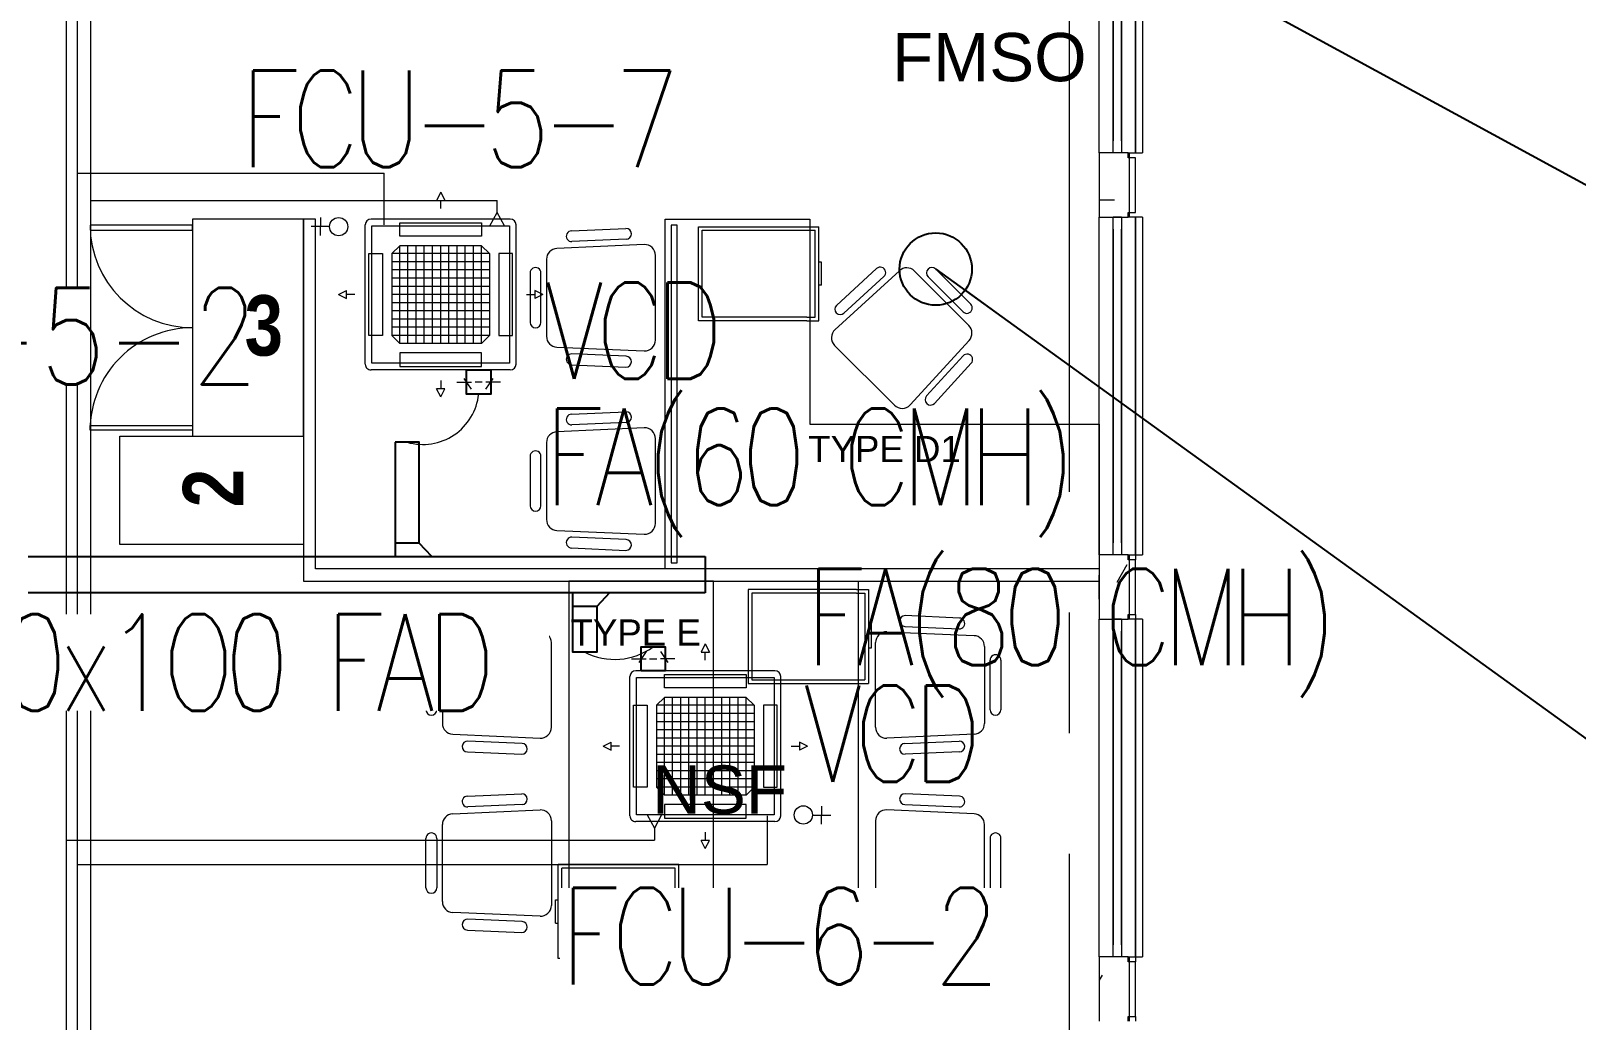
# Model space of a CAD drawing. Header units: millimetres. Extents: x 50620 to 404449, y -131543 to 97.
# Drawn here: x 359082 to 365490, y -40593 to -36493 of the extents above; entities that cross this region are included whole.
import ezdxf

# ---------------------------------------------------------------- set-up
doc = ezdxf.new("R2010")
doc.units = ezdxf.units.MM
doc.linetypes.add('CONTINOUS', pattern=[0])
doc.linetypes.add('IDA - Grid Line', pattern=[3500, 2000, -500, 500, -500])
for name, color, linetype, lineweight in [('1599_DB_A_BLK2_HQ_R21-2ND STOREY 20230517--$0$A-_GENM----_M', 8, 'Continuous', 9), ('1599_DB_A_BLK2_HQ_R21-2ND STOREY 20230517--$0$A-_WIND----_E', 8, 'Continuous', 9), ('1599_DB_A_BLK2_HQ_R21-2ND STOREY 20230517--$0$S-_COLN----_E', 8, 'Continuous', 9), ('A-_FLOR----_E', 8, 'Continuous', 9), ('A-_GENM----_M', 8, 'Continuous', 9), ('A-_WALL----_E', 8, 'Continuous', 9), ('A-_WALL----_E-1', 8, 'Continuous', 18), ('A-_WALL----_H-2', 8, 'Continuous', 9), ('A-_WALLPRTN_E', 8, 'Continuous', 9), ('A-_WIND----_E', 8, 'Continuous', 9), ('FURNITURE', 8, 'Continuous', 9), ('M-_ACMV TX', 6, 'Continuous', 25), ('M-_ACON----_E-N', 7, 'Continuous', 9), ('M-_ARCHI', 8, 'Continuous', 5), ('M-AC-TEXT', 5, 'CONTINOUS', 25), ('M-ACMV_CDP', 190, 'DRAIN_PIPE', 13), ('M-ACMV_FAD', 3, 'Continuous', 25), ('M-ACMV_FAF', 3, 'Continuous', 25), ('M-ACMV_FCU', 5, 'Continuous', 25), ('M-ACMV_FLEXD', 222, 'Continuous', 25), ('M-ACMV_PW', 8, 'REFRIGERANT', 25), ('M-ACMV_REF-P', 134, '500-1-RP', 9), ('M-FA TEXT', 3, 'Continuous', 25), ('M_ACMV_ANNOTATION', 7, 'Continuous', 20)]:
    doc.layers.add(name, color=color, linetype=linetype, lineweight=lineweight)
doc.layers.add('S-_ANOTGRID_E-1', color=9, linetype='IDA - Grid Line', lineweight=5, true_color=0x808080)
doc.styles.add('1599_DB_A_BLK2_HQ_R21-2ND STOREY 20230517--$0$Arial', font='arial.ttf')
doc.styles.add('Arial', font='arial.ttf', dxfattribs={"width": 0.8, "height": 300})
doc.styles.add('Arial Narrow_B_4', font='ARIALNB.TTF', dxfattribs={"height": 500})
doc.styles.add('Arial_3', font='arial.ttf', dxfattribs={"height": 500})
doc.styles.add('ROMANS', font='romans.shx', dxfattribs={"width": 0.8})
doc.styles.get("Standard").update_dxf_attribs({"font": 'arial.ttf'})
doc.linetypes.add('500-1-RP', pattern='A,0.75,-0.5,0.75,-0.5,0.75,-0.5,0.75,-1.7,["RP",Standard,S=1,R=0,X=-1,Y=-0.5],-1.7', length=7.9)
doc.linetypes.add('BATTING', pattern='A,0.0001,-0.1,[134,ltypeshp.shx,S=0.1,R=0,X=-0.1,Y=0],-0.2,[134,ltypeshp.shx,S=0.1,R=180,X=0.1,Y=0],-0.1', length=0.4001)
doc.linetypes.add('DRAIN_PIPE', pattern='A,0.5,-0.2,["D",Standard,S=0.1,R=0,X=-0.1,Y=-0.05],-0.25', length=0.95)
doc.linetypes.add('REFRIGERANT', pattern='A,15,-5.08,["R",Standard,S=2.54,R=0,X=-2.54,Y=-1.27],-5.08', length=25.16)
doc.dimstyles.get("Standard").update_dxf_attribs({"dimtxt": 200, "dimasz": 150, "dimexe": 0.18, "dimexo": 0.0625, "dimgap": 10, "dimtad": 1, "dimtih": 1, "dimtoh": 1, "dimdec": 0, "dimzin": 0, "dimdsep": 46, "dimtxsty": 'Standard', "dimcen": 0.09, "dimclrd": 256, "dimclre": 256, "dimclrt": 256, "dimadec": 0, "dimazin": 0, "dimtfac": 1, "dimtdec": 0, "dimtofl": 0, "dimtmove": 0, "dimatfit": 3, "dimfxl": 1, "dimtolj": 1, "dimtzin": 0, "dimarcsym": 1})
pattern_1 = [(6e-11, (-28420.7, -3975.34), (1016, 254), [83.82, -678.18, 83.82, -678.18, -4064]), (6e-11, (-28420.7, -3975.34), (1016, 254), [-1524, 83.82, -1440.18, 83.82, -678.18, -1778]), (6e-11, (-28420.7, -3975.34), (1016, 254), [-3810, 83.82, -424.18, 83.82, -1186.18]), (120, (-28039.7, -3848.34), (-727.9705, 752.882), [83.82, -678.18, 83.82, -678.18, -4064]), (120, (-28039.7, -3848.34), (-727.9705, 752.882), [-1524, 83.82, -1440.18, 83.82, -678.18, -1778]), (120, (-28039.7, -3848.34), (-727.9705, 752.882), [-3810, 83.82, -424.18, 83.82, -1186.18]), (240, (-27912.7, -3340.34), (-288.0295, -1006.882), [83.82, -678.18, 83.82, -678.18, -4064]), (240, (-27912.7, -3340.34), (-288.0295, -1006.882), [-1524, 83.82, -1440.18, 83.82, -678.18, -1778]), (240, (-27912.7, -3340.34), (-288.0295, -1006.882), [-3810, 83.82, -424.18, 83.82, -1186.18])]

# ---------------------------------------------------------------- blocks, each defined once
blk = doc.blocks.new('A$C7208cd76')
at = {"layer": 'M-ACMV_FCU', "lineweight": 15}
for p, q in [((0, 424.1), (-17, 390.2)), ((-17, 390.2), (17, 390.2)), ((0, 424.1), (17, 390.2)), ((0, 356.2), (0, 390.2)), ((-312.5, 288.8), (-312.5, -288.8)), ((288.8, 312.5), (-288.8, 312.5)), ((288.9, 312.6), (288.9, 312.6)), ((312.5, 288.8), (312.5, -288.8)), ((312.6, 288.9), (312.6, 288.9)), ((-202.6, 169.6), (-169.6, 202.6)), ((-169.6, 202.6), (169.6, 202.6)), ((-169.6, 202.6), (-169.6, -202.6)), ((-135.7, 202.6), (-135.7, -202.6)), ((-101.8, 202.6), (-101.8, -202.6)), ((-67.9, 202.6), (-67.9, -202.6)), ((-33.9, 202.6), (-33.9, -202.6)), ((0, 202.6), (0, -202.6)), ((33.9, 202.6), (33.9, -202.6)), ((67.9, 202.6), (67.9, -202.6)), ((101.8, 202.6), (101.8, -202.6)), ((135.7, 202.6), (135.7, -202.6)), ((169.6, 202.6), (202.6, 169.6)), ((169.6, 202.6), (169.6, -202.6)), ((-202.6, 169.6), (-202.6, -169.6)), ((202.6, 169.6), (-202.6, 169.6)), ((202.6, 135.7), (-202.6, 135.7)), ((202.6, 169.6), (202.6, -169.6)), ((202.6, 101.8), (-202.6, 101.8)), ((202.6, 67.9), (-202.6, 67.9)), ((-424.1, 0), (-390.2, 17)), ((-424.1, 0), (-390.2, -17)), ((-390.2, -17), (-390.2, 17)), ((-356.2, 0), (-390.2, 0)), ((202.6, 33.9), (-202.6, 33.9)), ((202.6, 0), (-202.6, 0)), ((356.2, 0), (390.2, 0)), ((390.2, 17), (390.2, -17)), ((424.1, 0), (390.2, 17)), ((424.1, 0), (390.2, -17)), ((202.6, -33.9), (-202.6, -33.9)), ((202.6, -67.9), (-202.6, -67.9)), ((202.6, -101.8), (-202.6, -101.8)), ((202.6, -135.7), (-202.6, -135.7)), ((-169.6, -202.6), (-202.6, -169.6)), ((202.6, -169.6), (-202.6, -169.6)), ((169.6, -202.6), (202.6, -169.6)), ((-169.6, -202.6), (169.6, -202.6)), ((288.8, -312.5), (-288.8, -312.5)), ((0, -356.2), (0, -390.2)), ((17, -390.2), (-17, -390.2)), ((0, -424.1), (-17, -390.2)), ((0, -424.1), (17, -390.2))]:
    blk.add_line(p, q, dxfattribs=at)
for points in [[(285, 285), (285, -285), (-285, -285), (-285, 285)], [(-169.6, 241.6), (169.6, 241.6), (169.6, 297.9), (-169.6, 297.9)], [(-241.6, 169.6), (-241.6, -169.6), (-297.9, -169.6), (-297.9, 169.6)], [(241.6, 169.6), (241.6, -169.6), (297.9, -169.6), (297.9, 169.6)], [(-169.6, -241.6), (169.6, -241.6), (169.6, -297.9), (-169.6, -297.9)]]:
    blk.add_lwpolyline(points, close=True, dxfattribs=at)
for centre, start, end in [((-288.8, 288.8), 90, 180), ((288.8, 288.8), 0, 90), ((-288.8, -288.8), 180, 270), ((288.8, -288.8), 270, 0)]:
    blk.add_arc(centre, 23.7, start, end, dxfattribs=at)
blk = doc.blocks.new('A$C49267d6b')
at = {"layer": 'M-_ACON----_E-N', "lineweight": 0}
for p, q in [((0, 127), (0, 76.2)), ((-25.4, 76.2), (12.7, 101.6)), ((0, 63.5), (0, 38.1)), ((-25.4, 25.4), (12.7, 0)), ((0, -25.4), (0, 25.4))]:
    blk.add_line(p, q, dxfattribs=at)
blk = doc.blocks.new('SSO')
at = {"layer": 'M-ACMV_PW', "color": 1, "linetype": 'ByBlock', "lineweight": 5}
for points in [[(1064815.9, 20822.4), (1064726.7, 20823.4)], [(1064815.9, 20822.4), (1064726.7, 20823.4)], [(1064770.8, 20778.3), (1064771.8, 20867.5)], [(1064770.8, 20778.3), (1064771.8, 20867.5)], [(1064770.8, 20778.3), (1064771.8, 20867.5)], [(1064770.8, 20778.3), (1064771.8, 20867.5)], [(1064770.8, 20778.3), (1064771.8, 20867.5)], [(1064770.8, 20778.3), (1064771.8, 20867.5)]]:
    blk.add_lwpolyline(points, dxfattribs=at)
blk.add_circle((1064770.3, 20733.6), 44.6, dxfattribs=at)
blk.add_circle((1064770.3, 20733.6), 44.6, dxfattribs=at)
blk = doc.blocks.new('A$C81577ca4')
at = {"layer": 'M-ACMV_REF-P', "lineweight": 0, "ltscale": 0.75}
for p, q in [((-36, -125), (-86, -125)), ((19, -95), (-36, -125)), ((19, -155), (-36, -125))]:
    blk.add_line(p, q, dxfattribs=at)
blk = doc.blocks.new('IDA - Casement w Top Hung - 2 Panels - 1400L X 1800H - B2-AW01-3560472-BLK 2 2ND STOREY PLAN')
at = {"layer": 'A-_WIND----_E'}
for p, q in [((-700, 17.5), (700, 17.5)), ((-700, 17.5), (-700, -17.5)), ((-615, 17.5), (-650, 17.5)), ((-650, 17.5), (-25, 17.5)), ((-650, 17.5), (650, 17.5)), ((650, 17.5), (-650, 17.5)), ((-35, 17.5), (-615, 17.5)), ((-615, 17.5), (-60, 17.5)), ((0, 17.5), (-35, 17.5)), ((-24.9, 17.5), (25, 17.5)), ((35, 17.5), (0, 17.5)), ((25, 17.5), (650, 17.5)), ((615, 17.5), (35, 17.5)), ((60, 17.5), (615, 17.5)), ((650, 17.5), (615, 17.5)), ((700, 17.5), (700, -17.5)), ((700, -17.5), (-700, -17.5)), ((-650, -17.5), (-615, -17.5)), ((-25, -17.5), (-650, -17.5)), ((650, -17.5), (-650, -17.5)), ((650, -17.5), (-650, -17.5)), ((-615, -17.5), (-35, -17.5)), ((-60, -17.5), (-615, -17.5)), ((-35, -17.5), (0, -17.5)), ((-24.9, -17.5), (25, -17.5)), ((0, -17.5), (35, -17.5)), ((650, -17.5), (25, -17.5)), ((35, -17.5), (615, -17.5)), ((615, -17.5), (60, -17.5)), ((615, -17.5), (650, -17.5))]:
    blk.add_line(p, q, dxfattribs=at)
blk = doc.blocks.new('Wall Motif - Type 1-2673956-BLK 2 2ND STOREY PLAN')
at = {"layer": 'A-_GENM----_M'}
for p, q in [((-575, -75), (825, -75)), ((-575, -75), (-575, -105)), ((825, -105), (-575, -105)), ((-525, -75), (81.1, -75)), ((81.1, -105), (-525, -105)), ((-481.1, -75), (125, -75)), ((-481.1, -75), (731.1, -75)), ((125, -105), (-481.1, -105)), ((731.1, -105), (-481.1, -105)), ((125, -75), (731.1, -75)), ((731.1, -105), (125, -105)), ((168.9, -75), (775, -75)), ((775, -105), (168.9, -105)), ((825, -105), (825, -75))]:
    blk.add_line(p, q, dxfattribs=at)
blk = doc.blocks.new('1599_DB_A_BLK2_HQ_R21-2ND STOREY 20230517--$0$Wall Motif - Type 1-2673956-LINKVIEW_BLK2_2ND STOREY')
at = {"layer": '1599_DB_A_BLK2_HQ_R21-2ND STOREY 20230517--$0$A-_GENM----_M'}
for p, q in [((-575, -75), (825, -75)), ((-575, -75), (-575, -105)), ((825, -105), (-575, -105)), ((825, -105), (825, -75))]:
    blk.add_line(p, q, dxfattribs=at)
blk = doc.blocks.new('1599_DB_A_BLK2_HQ_R21-2ND STOREY 20230517--$0$IDA - Casement w Top Hung - 2 Panels - 1400L X 1800H - B2-AW01-3560472-LINKVIEW_BLK2_2ND STOREY')
at = {"layer": '1599_DB_A_BLK2_HQ_R21-2ND STOREY 20230517--$0$A-_WIND----_E'}
for p, q in [((-700, 17.5), (700, 17.5)), ((-700, 17.5), (-700, -17.5)), ((700, 17.5), (700, -17.5)), ((700, -17.5), (-700, -17.5))]:
    blk.add_line(p, q, dxfattribs=at)
blk = doc.blocks.new('ARCHI 2ND_2024 09 11')
at = {"layer": '1599_DB_A_BLK2_HQ_R21-2ND STOREY 20230517--$0$S-_COLN----_E', "lineweight": 5}
h = blk.add_hatch(dxfattribs=at)
h.set_pattern_fill('FP_3', color=8, style=0, pattern_type=2)
h.set_pattern_definition(pattern_1)
h.paths.add_polyline_path([(-21355, -9267), (-21355, -9247), (-21350, -9247), (-21351.6, -9020), (-21355, -9020), (-21355, -9000), (-21475, -9000), (-21475, -9267), (-21382.7, -9267)], flags=0)
h = blk.add_hatch(dxfattribs=at)
h.set_pattern_fill('FP_3', color=8, style=0, pattern_type=2)
h.set_pattern_definition(pattern_1)
h.paths.add_polyline_path([(-21382.7, -12600), (-21355, -12600), (-21355, -12580), (-21350, -12580), (-21351.6, -12353), (-21355, -12353), (-21355, -12333), (-21475, -12333), (-21475, -12600), (-21417.7, -12600)], flags=0)
at = {"layer": 'A-_WALL----_H-2', "lineweight": 5}
h = blk.add_hatch(dxfattribs=at)
h.set_pattern_fill('FP_3', color=256, style=0, pattern_type=2)
h.set_pattern_definition([(360, (102886.37, 38752.37), (1016, 254), [83.82, -678.18, 83.82, -678.18, -4064]), (360, (102886.37, 38752.37), (1016, 254), [-1524, 83.82, -1440.18, 83.82, -678.18, -1778]), (360, (102886.37, 38752.37), (1016, 254), [-3810, 83.82, -424.18, 83.82, -1186.18]), (120, (103267.37, 38879.37), (-727.97045, 752.8818), [83.82, -678.18, 83.82, -678.18, -4064]), (120, (103267.37, 38879.37), (-727.97045, 752.8818), [-1524, 83.82, -1440.18, 83.82, -678.18, -1778]), (120, (103267.37, 38879.37), (-727.97045, 752.8818), [-3810, 83.82, -424.18, 83.82, -1186.18]), (240, (103394.37, 39387.37), (-288.02955, -1006.8818), [83.82, -678.18, 83.82, -678.18, -4064]), (240, (103394.37, 39387.37), (-288.02955, -1006.8818), [-1524, 83.82, -1440.18, 83.82, -678.18, -1778]), (240, (103394.37, 39387.37), (-288.02955, -1006.8818), [-3810, 83.82, -424.18, 83.82, -1186.18])])
h.paths.add_polyline_path([(-21355, -18425), (-21350, -18425), (-21350, -18183.3), (-21355, -18183.3), (-21355, -18163.3), (-21350, -18163.3), (-21350, -17970), (-21355, -17970), (-21355, -17950), (-21475, -17950), (-21475, -18425)])
h.paths.add_polyline_path([(-21382.7, -16550), (-21355, -16550), (-21355, -16530), (-21350, -16529.2), (-21350, -16220), (-21355, -16220), (-21355, -16200), (-21475, -16200), (-21475, -16550), (-21417.7, -16550)])
h.paths.add_polyline_path([(-21382.7, -12600), (-21355, -12600), (-21353.3, -12580), (-21350, -12580), (-21350, -12353), (-21355, -12353), (-21355, -12333), (-21475, -12333), (-21475, -12600), (-21417.7, -12600)])
h.paths.add_polyline_path([(-21355, -10933), (-21355, -10913), (-21350, -10912.2), (-21350, -10687), (-21355, -10687), (-21355, -10667), (-21475, -10667), (-21475, -10933), (-21360.7, -10933)])
h.paths.add_polyline_path([(-21417.7, -9267), (-21355, -9267), (-21355, -9247), (-21350, -9247), (-21350, -9020), (-21355, -9020), (-21355, -9000), (-21475, -9000), (-21475, -9267)])
h.paths.add_polyline_path([(-21382.7, -5400), (-21355, -5400), (-21355, -5380), (-21350, -5380), (-21350, -5203.3), (-21355, -5203.3), (-21355, -5183.3), (-21475, -5183.3), (-21475, -5400), (-21417.7, -5400)])
h.paths.add_polyline_path([(-21382.7, -3783.3), (-21355, -3783.3), (-21355, -3763.3), (-21350, -3762.5), (-21350, -3582.5), (-21355, -3582.5), (-21355, -3566.7), (-21475, -3566.7), (-21475, -3783.3), (-21417.7, -3783.3)])
h.paths.add_polyline_path([(-21417.7, -2166.7), (-21355, -2166.7), (-21355, -2146.7), (-21350, -2146.7), (-21350, -1970), (-21355, -1970), (-21355, -1950), (-21475, -1950), (-21475, -2166.7)])
at = {"color": 8, "lineweight": 5}
for p, q in [((-23663.6, -9323.2), (-23437.8, -9313.2)), ((-23137.2, -9306.1), (-22637.7, -9306.1)), ((-23137.2, -9696.1), (-23137.2, -9306.1)), ((-23122.2, -9321.1), (-22652.7, -9321.1)), ((-23122.2, -9681.1), (-23122.2, -9321.1)), ((-22652.7, -9681.1), (-22652.7, -9321.1)), ((-22637.7, -9696.1), (-22637.7, -9306.1)), ((-22637.7, -9696.1), (-22637.7, -9306.1)), ((-23362.3, -9380.3), (-23724.3, -9396.3)), ((-23436.8, -9358.2), (-23661.6, -9368.1)), ((-23767.3, -9441.3), (-23767.3, -9760.2)), ((-23315.3, -9776.2), (-23315.3, -9425.3)), ((-22626.7, -9453.2), (-22637.7, -9453.2)), ((-22626.7, -9549.1), (-22626.7, -9453.2)), ((-22398.4, -9479.6), (-22565.1, -9632.2)), ((-22153.2, -9482), (-22008.2, -9626.9)), ((-23835.3, -9498.2), (-23835.3, -9703.2)), ((-23790.3, -9703.2), (-23790.3, -9498.2)), ((-22571, -9733.1), (-22303.7, -9488.4)), ((-22534, -9664.7), (-22368, -9512.8)), ((-22241.5, -9489.8), (-22016, -9715.3)), ((-22040, -9658.7), (-22185, -9513.8)), ((-22626.7, -9549.1), (-22637.7, -9549.1)), ((-22687.7, -9696.1), (-23137.2, -9696.1)), ((-22687.7, -9681.1), (-23122.2, -9681.1)), ((-22687.7, -9681.1), (-22652.7, -9681.1)), ((-22687.7, -9696.1), (-22637.7, -9696.1)), ((-22324.3, -10046.2), (-22572.5, -9798.1)), ((-22014.7, -9777.5), (-22259.3, -10044.8)), ((-23724.3, -9805.1), (-23362.3, -9821.1)), ((-23436.8, -9843.2), (-23661.6, -9833.3)), ((-22191, -10007.7), (-22039.1, -9841.7)), ((-23663.6, -9878.3), (-23437.8, -9888.2)), ((-22005.9, -9872.1), (-22158.5, -10038.8)), ((-23663.6, -10083), (-23437.8, -10073)), ((-23436.8, -10118), (-23661.6, -10127.9)), ((-23362.3, -10140.1), (-23724.3, -10156.1)), ((-23315.3, -10536), (-23315.3, -10185)), ((-23767.3, -10201), (-23767.3, -10520)), ((-23835.3, -10258), (-23835.3, -10463)), ((-23790.3, -10463), (-23790.3, -10258)), ((-23724.3, -10564.9), (-23362.3, -10580.9)), ((-23436.8, -10603), (-23661.6, -10593.1)), ((-23663.6, -10638), (-23437.8, -10648)), ((-22931, -10810.1), (-22931, -11200.1)), ((-22481.5, -10810.1), (-22931, -10810.1)), ((-22916, -10825.1), (-22916, -11185.1)), ((-22481.5, -10825.1), (-22916, -10825.1)), ((-22481.5, -10810.1), (-22431.6, -10810.1)), ((-22481.5, -10825.1), (-22446.6, -10825.1)), ((-22446.6, -10825.1), (-22446.6, -11185.1)), ((-22431.6, -10810.1), (-22431.6, -11200.1)), ((-22431.6, -10810.1), (-22431.6, -11200.1)), ((-22420.6, -10957.1), (-22431.6, -10957.1)), ((-22420.6, -10957.1), (-22420.6, -11053.1)), ((-22420.6, -11053.1), (-22431.6, -11053.1)), ((-22931, -11200.1), (-22431.6, -11200.1)), ((-22916, -11185.1), (-22446.6, -11185.1)), ((-23718.4, -12339.9), (-23718.4, -11949.9)), ((-23718.4, -12339.9), (-23718.4, -11949.9)), ((-23219, -11949.9), (-23718.4, -11949.9)), ((-23703.4, -12324.9), (-23703.4, -11964.9)), ((-23234, -11964.9), (-23703.4, -11964.9)), ((-23234, -12324.9), (-23234, -11964.9)), ((-23219, -12339.9), (-23219, -11949.9)), ((-23729.4, -12096.9), (-23718.4, -12096.9)), ((-23729.4, -12192.9), (-23729.4, -12096.9)), ((-23729.4, -12192.9), (-23718.4, -12192.9)), ((-23668.5, -12339.9), (-23718.4, -12339.9)), ((-23668.5, -12324.9), (-23703.4, -12324.9)), ((-23668.5, -12324.9), (-23234, -12324.9)), ((-23668.5, -12339.9), (-23219, -12339.9))]:
    blk.add_line(p, q, dxfattribs=at)
at = {"color": 8, "linetype": 'ByBlock', "lineweight": 5}
for p, q in [((-24095.5, -10928.3), (-23869.7, -10918.3)), ((-22054.5, -10928.3), (-22280.3, -10918.3)), ((-23794.2, -10985.4), (-24156.2, -11001.4)), ((-23868.7, -10963.3), (-24093.5, -10973.2)), ((-22355.8, -10985.4), (-21993.8, -11001.4)), ((-22281.3, -10963.3), (-22056.5, -10973.2)), ((-24199.2, -11046.4), (-24199.2, -11365.3)), ((-23747.2, -11381.3), (-23747.2, -11030.4)), ((-22402.8, -11381.3), (-22402.8, -11030.4)), ((-21950.8, -11046.4), (-21950.8, -11365.3)), ((-24267.2, -11103.3), (-24267.2, -11308.3)), ((-24222.2, -11308.3), (-24222.2, -11103.3)), ((-21927.8, -11308.3), (-21927.8, -11103.3)), ((-21882.8, -11103.3), (-21882.8, -11308.3)), ((-24156.2, -11410.2), (-23794.2, -11426.2)), ((-23868.7, -11448.3), (-24093.5, -11438.4)), ((-21993.8, -11410.2), (-22355.8, -11426.2)), ((-22281.3, -11448.3), (-22056.5, -11438.4)), ((-24095.5, -11483.4), (-23869.7, -11493.3)), ((-22054.5, -11483.4), (-22280.3, -11493.3)), ((-24095.5, -11666.6), (-23869.7, -11656.7)), ((-22054.5, -11666.6), (-22280.3, -11656.7)), ((-24156.2, -11739.8), (-23794.2, -11723.8)), ((-23868.7, -11701.7), (-24093.5, -11711.6)), ((-21993.8, -11739.8), (-22355.8, -11723.8)), ((-22281.3, -11701.7), (-22056.5, -11711.6)), ((-24199.2, -12103.6), (-24199.2, -11784.7)), ((-23747.2, -11768.7), (-23747.2, -12119.6)), ((-22402.8, -11768.7), (-22402.8, -12119.6)), ((-21950.8, -12103.6), (-21950.8, -11784.7)), ((-24267.2, -12046.7), (-24267.2, -11841.7)), ((-24222.2, -11841.7), (-24222.2, -12046.7)), ((-21927.8, -11841.7), (-21927.8, -12046.7)), ((-21882.8, -12046.7), (-21882.8, -11841.7)), ((-23794.2, -12164.6), (-24156.2, -12148.6)), ((-22355.8, -12164.6), (-21993.8, -12148.6)), ((-24095.5, -12221.7), (-23869.7, -12231.7)), ((-23868.7, -12186.7), (-24093.5, -12176.8)), ((-22281.3, -12186.7), (-22056.5, -12176.8)), ((-22054.5, -12221.7), (-22280.3, -12231.7))]:
    blk.add_line(p, q, dxfattribs=at)
at = {"color": 8, "lineweight": 5}
blk.add_lwpolyline([(-21475, -10125), (-21475, -10725), (-23275, -10725), (-23275, -9275), (-22675, -9275), (-22675, -10125)], close=True, dxfattribs=at)
for centre, radius, start, end in [((-23662.6, -9345.7), 22.5, 92.52701, 272.53259), ((-23437.8, -9335.7), 22.5, 272.53259, 90), ((-23722.3, -9441.3), 45, 92.53259, 180), ((-23360.3, -9425.3), 45, 0, 92.53259), ((-23812.8, -9498.2), 22.5, 0, 180), ((-22383.2, -9496.2), 22.5, 312.46741, 132.47299), ((-22273.4, -9521.6), 45, 45, 132.46741), ((-22273.4, -9521.6), 45, 45, 132.46741), ((-22169.1, -9497.9), 22.5, 45, 225), ((-22549.2, -9648.1), 22.5, 135, 312.46741), ((-22024.1, -9642.8), 22.5, 225, 45), ((-23812.8, -9703.2), 22.5, 180, 0), ((-22540.6, -9766.2), 45, 132.46741, 225), ((-22047.8, -9747.1), 45, 317.53259, 45), ((-23722.3, -9760.2), 45, 180, 267.46741), ((-23360.3, -9776.2), 45, 267.46741, 0), ((-23662.6, -9855.8), 22.5, 87.46741, 267.47299), ((-23437.8, -9865.7), 22.5, 270, 87.46741), ((-22022.5, -9856.9), 22.5, 317.52701, 137.53259), ((-22292.5, -10014.4), 45, 225, 317.53259), ((-22174.4, -10022.9), 22.5, 137.53259, 315), ((-23662.6, -10105.4), 22.5, 92.52701, 272.53259), ((-23437.8, -10095.5), 22.5, 272.53259, 90), ((-23722.3, -10201), 45, 92.53259, 180), ((-23360.3, -10185), 45, 0, 92.53259), ((-23812.8, -10258), 22.5, 0, 180), ((-23812.8, -10463), 22.5, 180, 0), ((-23722.3, -10520), 45, 180, 267.46741), ((-23360.3, -10536), 45, 267.46741, 0), ((-23662.6, -10615.6), 22.5, 87.46741, 267.47299), ((-23437.8, -10625.5), 22.5, 270, 87.46741)]:
    blk.add_arc(centre, radius, start, end, dxfattribs=at)
at = {"color": 8, "linetype": 'ByBlock', "lineweight": 5}
for centre, radius, start, end in [((-24094.5, -10950.8), 22.5, 92.53259, 272.53259), ((-23869.7, -10940.8), 22.5, 272.53259, 90), ((-22280.3, -10940.8), 22.5, 90, 267.46741), ((-22055.5, -10950.8), 22.5, 267.46741, 87.46741), ((-24154.2, -11046.4), 45, 92.53259, 180), ((-23792.2, -11030.4), 45, 0, 92.53259), ((-22357.8, -11030.4), 45, 87.46741, 180), ((-21995.8, -11046.4), 45, 0, 87.46741), ((-24244.7, -11103.3), 22.5, 0, 180), ((-21905.3, -11103.3), 22.5, 0, 180), ((-24244.7, -11308.3), 22.5, 180, 0), ((-21905.3, -11308.3), 22.5, 180, 0), ((-24154.2, -11365.3), 45, 180, 267.46741), ((-23792.2, -11381.3), 45, 267.46741, 0), ((-22357.8, -11381.3), 45, 180, 272.53259), ((-21995.8, -11365.3), 45, 272.53259, 0), ((-24094.5, -11460.9), 22.5, 87.46741, 267.46741), ((-23869.7, -11470.8), 22.5, 270, 87.46741), ((-22280.3, -11470.8), 22.5, 92.53259, 270), ((-22055.5, -11460.9), 22.5, 272.53259, 92.53259), ((-23869.7, -11679.2), 22.5, 272.53259, 90), ((-22280.3, -11679.2), 22.5, 90, 267.46741), ((-24094.5, -11689.1), 22.5, 92.53259, 272.53259), ((-23792.2, -11768.7), 45, 0, 92.53259), ((-22357.8, -11768.7), 45, 87.46741, 180), ((-22055.5, -11689.1), 22.5, 267.46741, 87.46741), ((-24154.2, -11784.7), 45, 92.53259, 180), ((-21995.8, -11784.7), 45, 0, 87.46741), ((-24244.7, -11841.7), 22.5, 0, 180), ((-21905.3, -11841.7), 22.5, 0, 180), ((-24244.7, -12046.7), 22.5, 180, 0), ((-21905.3, -12046.7), 22.5, 180, 0), ((-24154.2, -12103.6), 45, 180, 267.46741), ((-21995.8, -12103.6), 45, 272.53259, 0), ((-23792.2, -12119.6), 45, 267.46741, 0), ((-22357.8, -12119.6), 45, 180, 272.53259), ((-24094.5, -12199.2), 22.5, 87.46741, 267.46741), ((-23869.7, -12209.2), 22.5, 270, 87.46741), ((-22280.3, -12209.2), 22.5, 92.53259, 270), ((-22055.5, -12199.2), 22.5, 272.53259, 92.53259)]:
    blk.add_arc(centre, radius, start, end, dxfattribs=at)
at = {"layer": '1599_DB_A_BLK2_HQ_R21-2ND STOREY 20230517--$0$S-_COLN----_E', "color": 8, "lineweight": 5}
for p, q in [((-21475, -9000), (-21475, -7600)), ((-21325, -7600), (-21325, -9000)), ((-21417.7, -9000), (-21475, -9000)), ((-21475, -9000), (-21475, -9267)), ((-21355, -9000), (-21382.7, -9000)), ((-21355, -9000), (-21325, -9000)), ((-21355, -9020), (-21355, -9000)), ((-21325, -9020), (-21355, -9020)), ((-21350, -9020), (-21350, -9000)), ((-21350, -9247), (-21350, -9020)), ((-21325, -9247), (-21325, -9020)), ((-21475, -10667), (-21475, -9267)), ((-21475, -9267), (-21417.7, -9267)), ((-21382.7, -9267), (-21355, -9267)), ((-21355, -9247), (-21325, -9247)), ((-21355, -9267), (-21355, -9247)), ((-21325, -9267), (-21355, -9267)), ((-21350, -9267), (-21350, -9247)), ((-21325, -9267), (-21325, -10667)), ((-21417.7, -10667), (-21475, -10667)), ((-21475, -10667), (-21475, -10750)), ((-21355, -10667), (-21382.7, -10667)), ((-21355, -10667), (-21325, -10667)), ((-21355, -10687), (-21355, -10667)), ((-21325, -10687), (-21355, -10687)), ((-21350, -10687), (-21350, -10667)), ((-21350, -10913), (-21350, -10687)), ((-21325, -10667), (-21325, -10687)), ((-21325, -10913), (-21325, -10687)), ((-21475, -10850), (-21475, -10750)), ((-23075, -10775), (-23675, -10775)), ((-23675, -10775), (-23675, -12375)), ((-23075, -10775), (-23675, -10775)), ((-23675, -10775), (-23675, -12375)), ((-23075, -12375), (-23075, -10775)), ((-23075, -10775), (-22475, -10775)), ((-23075, -12375), (-23075, -10775)), ((-23075, -10775), (-22475, -10775)), ((-23075, -12375), (-23075, -10775)), ((-23075, -12375), (-23075, -10775)), ((-22475, -10775), (-22475, -12375)), ((-22475, -10775), (-22475, -12375)), ((-21475, -10850), (-21475, -10933)), ((-21475, -12333), (-21475, -10933)), ((-21475, -10933), (-21417.7, -10933)), ((-21382.7, -10933), (-21355, -10933)), ((-21355, -10913), (-21325, -10913)), ((-21355, -10933), (-21355, -10913)), ((-21355, -10933.3), (-21355, -10933)), ((-21325, -10933.3), (-21355, -10933.3)), ((-21350, -10933.3), (-21350, -10913)), ((-21325, -10913), (-21325, -10933)), ((-21325, -10933.3), (-21325, -12333)), ((-21417.7, -12333), (-21475, -12333)), ((-21475, -12333), (-21475, -12416.7)), ((-21355, -12333), (-21382.7, -12333)), ((-21355, -12333), (-21325, -12333)), ((-21355, -12353), (-21355, -12333)), ((-21325, -12353), (-21355, -12353)), ((-21350, -12353), (-21350, -12333)), ((-21350, -12580), (-21350, -12353)), ((-21325, -12333), (-21325, -12353)), ((-21325, -12580), (-21325, -12353)), ((-23675, -12375), (-23075, -12375)), ((-23675, -12375), (-23075, -12375)), ((-22475, -12375), (-23075, -12375)), ((-22475, -12375), (-23075, -12375)), ((-21355, -12580), (-21325, -12580)), ((-21355, -12600), (-21355, -12580)), ((-21350, -12600), (-21350, -12580)), ((-21325, -12580), (-21325, -12600))]:
    blk.add_line(p, q, dxfattribs=at)
for points in [[(-24775, -9275), (-25235, -9275), (-25235, -10175), (-24775, -10175)], [(-24775, -9275), (-25235, -9275), (-25235, -10175), (-24775, -10175)], [(-25235, -9300), (-25660, -9300), (-25660, -9320), (-25235, -9320)], [(-25235, -9300), (-25660, -9300), (-25660, -9320), (-25235, -9320)], [(-25235, -10150), (-25660, -10150), (-25660, -10130), (-25235, -10130)], [(-25235, -10150), (-25660, -10150), (-25660, -10130), (-25235, -10130)], [(-25536, -10623), (-25536, -10175), (-24775, -10175), (-24775, -10623)]]:
    blk.add_lwpolyline(points, close=True, dxfattribs=at)
for points in [[(-21475, -10725), (-24725, -10725), (-24725, -9275), (-24775, -9275), (-24775, -10775), (-21475, -10775)], [(-21475, -12333), (-21475, -12589.9)]]:
    blk.add_lwpolyline(points, dxfattribs=at)
for centre, start, end in [((-25235, -9300), 180, 270), ((-25235, -9300), 180, 270), ((-25235, -10150), 90, 180), ((-25235, -10150), 90, 180)]:
    blk.add_arc(centre, 425, start, end, dxfattribs=at)
at = {"layer": 'A-_FLOR----_E', "lineweight": 5}
for p, q in [((-21350, -9267), (-21350, -9000)), ((-21350, -10933.3), (-21350, -10667)), ((-21350, -12600), (-21350, -12333))]:
    blk.add_line(p, q, dxfattribs=at)
at = {"layer": 'A-_WALL----_E', "lineweight": 5}
for p, q in [((-21475, -9000), (-21475, -7600)), ((-21325, -7600), (-21325, -9000)), ((-21355, -9000), (-21475, -9000)), ((-21355, -9000), (-21325, -9000)), ((-21350, -9247), (-21350, -9020)), ((-21475, -10667), (-21475, -9267)), ((-21475, -9267), (-21355, -9267)), ((-21325, -9267), (-21355, -9267)), ((-21325, -9267), (-21325, -10667)), ((-21355, -10667), (-21475, -10667)), ((-21355, -10667), (-21325, -10667)), ((-21350, -10913), (-21350, -10687)), ((-21475, -12333), (-21475, -10933)), ((-21475, -10933), (-21355, -10933)), ((-21355, -10933.3), (-21355, -10933)), ((-21325, -10933.3), (-21355, -10933.3)), ((-21325, -10933.3), (-21325, -12333)), ((-21355, -12333), (-21475, -12333)), ((-21355, -12333), (-21325, -12333)), ((-21350, -12580), (-21350, -12353))]:
    blk.add_line(p, q, dxfattribs=at)
at = {"layer": 'A-_WALL----_E-1', "lineweight": 5}
for p, q in [((-21475, -9000), (-21475, -9267)), ((-21355, -9000), (-21475, -9000)), ((-21355, -9020), (-21355, -9000)), ((-21325, -9020), (-21355, -9020)), ((-21325, -9247), (-21325, -9020)), ((-21475, -9267), (-21355, -9267)), ((-21355, -9267), (-21355, -9247)), ((-21355, -9247), (-21325, -9247)), ((-21475, -10667), (-21475, -10750)), ((-21355, -10667), (-21475, -10667)), ((-21355, -10687), (-21355, -10667)), ((-21325, -10687), (-21355, -10687)), ((-21325, -10913), (-21325, -10687)), ((-21475, -10750), (-21475, -10933)), ((-21475, -10933), (-21355, -10933)), ((-21355, -10933), (-21355, -10913)), ((-21355, -10913), (-21325, -10913)), ((-21475, -12333), (-21475, -12416.7)), ((-21355, -12333), (-21475, -12333)), ((-21355, -12353), (-21355, -12333)), ((-21325, -12353), (-21355, -12353)), ((-21325, -12580), (-21325, -12353)), ((-21475, -12516.7), (-21475, -12600)), ((-21355, -12600), (-21355, -12580)), ((-21355, -12580), (-21325, -12580))]:
    blk.add_line(p, q, dxfattribs=at)
at = {"layer": 'FURNITURE', "color": 8, "lineweight": 5}
blk.add_lwpolyline([(-23250, -10700), (-23225, -10700), (-23225, -9300), (-23250, -9300)], close=True, dxfattribs=at)
at = {"layer": 'S-_ANOTGRID_E-1', "color": 8, "lineweight": 5}
blk.add_line((-21600, 26594.8), (-21600, -83806.9), dxfattribs=at)
at = {"layer": '1599_DB_A_BLK2_HQ_R21-2ND STOREY 20230517--$0$S-_COLN----_E', "color": 8, "lineweight": 5}
for name, p, rotation in [('1599_DB_A_BLK2_HQ_R21-2ND STOREY 20230517--$0$IDA - Casement w Top Hung - 2 Panels - 1400L X 1800H - B2-AW01-3560472-LINKVIEW_BLK2_2ND STOREY', (-21400.2, -8300), 270.0000000000586), ('1599_DB_A_BLK2_HQ_R21-2ND STOREY 20230517--$0$Wall Motif - Type 1-2673956-LINKVIEW_BLK2_2ND STOREY', (-21400, -8425), 90.0000000000586), ('1599_DB_A_BLK2_HQ_R21-2ND STOREY 20230517--$0$IDA - Casement w Top Hung - 2 Panels - 1400L X 1800H - B2-AW01-3560472-LINKVIEW_BLK2_2ND STOREY', (-21400.2, -9967), 270.0000000000586), ('1599_DB_A_BLK2_HQ_R21-2ND STOREY 20230517--$0$Wall Motif - Type 1-2673956-LINKVIEW_BLK2_2ND STOREY', (-21400, -10092), 90.0000000000586), ('1599_DB_A_BLK2_HQ_R21-2ND STOREY 20230517--$0$IDA - Casement w Top Hung - 2 Panels - 1400L X 1800H - B2-AW01-3560472-LINKVIEW_BLK2_2ND STOREY', (-21400.2, -11633), 270.0000000000586), ('1599_DB_A_BLK2_HQ_R21-2ND STOREY 20230517--$0$Wall Motif - Type 1-2673956-LINKVIEW_BLK2_2ND STOREY', (-21400, -11758), 90.0000000000586)]:
    blk.add_blockref(name, p, dxfattribs=dict(at, rotation=rotation))
at = {"layer": 'A-_GENM----_M', "lineweight": 5, "rotation": 89.99999999999997}
for p in [(-21400, -8425), (-21400, -10092), (-21400, -11758)]:
    blk.add_blockref('Wall Motif - Type 1-2673956-BLK 2 2ND STOREY PLAN', p, dxfattribs=at)
at = {"layer": 'A-_WIND----_E', "lineweight": 5, "rotation": 270}
for p in [(-21400.2, -8300), (-21400.2, -9967), (-21400.2, -11633)]:
    blk.add_blockref('IDA - Casement w Top Hung - 2 Panels - 1400L X 1800H - B2-AW01-3560472-BLK 2 2ND STOREY PLAN', p, dxfattribs=at)
at = {"color": 8, "lineweight": 5, "insert": (-25019.2, -9590.1), "char_height": 250, "width": 196.413, "attachment_point": 1, "style": 'Arial Narrow_B_4'}
blk.add_mtext('3', dxfattribs=at)
at = {"color": 8, "lineweight": 5, "insert": (-25275.1, -10469), "char_height": 250, "width": 196.413, "attachment_point": 1, "rotation": 90, "style": 'Arial Narrow_B_4'}
blk.add_mtext('\\fArial Narrow|b1|i0|c0|p34|;2', dxfattribs=at)
at = {"layer": '1599_DB_A_BLK2_HQ_R21-2ND STOREY 20230517--$0$S-_COLN----_E', "color": 8, "lineweight": 5, "style": '1599_DB_A_BLK2_HQ_R21-2ND STOREY 20230517--$0$Arial'}
for s, p in [('FMSO', (-22334.5, -8703.1)), ('NSF', (-23328.7, -11739.5))]:
    blk.add_text(s, height=200, dxfattribs=at).set_placement(p)
at = {"layer": 'A-_WALLPRTN_E', "color": 8, "lineweight": 5, "style": 'Arial_3'}
for s, p in [('TYPE D1', (-22682.1, -10281.9)), ('TYPE E', (-23667.5, -11042.9)), ('TYPE E', (-23044.4, -12304.6))]:
    blk.add_text(s, height=108.74, dxfattribs=at).set_placement(p)

msp = doc.modelspace()

# ---------------------------------------------------------------- block references
at = {"layer": 'M-_ARCHI', "lineweight": 5, "extrusion": (0.000419962, 1.0854e-05, 1), "rotation": 359.9999887056363}
msp.add_blockref('ARCHI 2ND_2024 09 11', (384987.1, -27998.1, 422.1), dxfattribs=at)

# ---------------------------------------------------------------- next in the draw order: linework, layer by layer
at = {"layer": 'M-ACMV_CDP', "ltscale": 2.5}
for p, q in [((359273.2, -30566.8), (359273.2, -50671.5)), ((362135.2, -39746.7), (362135.2, -39947.8)), ((359273.2, -39947.8), (362135.2, -39947.8))]:
    msp.add_line(p, q, dxfattribs=at)
at = {"layer": 'M-ACMV_FAD'}
for p, q in [((360592.6, -38197.7), (360592.6, -38672)), ((359070, -38672), (361878.6, -38672)), ((361878.6, -38672), (361878.6, -38822)), ((361878.6, -38822), (359070, -38822))]:
    msp.add_line(p, q, dxfattribs=at)
for points in [[(360988.8, -37898), (360988.8, -37998), (360888.8, -37998), (360888.8, -37898)], [(361612.6, -39145.3), (361612.6, -39045.3), (361712.6, -39045.3), (361712.6, -39145.3)]]:
    msp.add_lwpolyline(points, close=True, dxfattribs=at)
for points in [[(360692.6, -38615.4), (360692.6, -38197.7), (360592.6, -38197.7)], [(360745.1, -38672), (360692.6, -38615.4), (360592.6, -38615.4)], [(361428.6, -38878.6), (361428.6, -39067.8), (361328.6, -39067.8), (361328.6, -38822)], [(361481.1, -38822), (361428.6, -38878.6), (361328.6, -38878.6)]]:
    msp.add_lwpolyline(points, dxfattribs=at)
at = {"layer": 'M-ACMV_FLEXD', "color": 3, "linetype": 'BATTING', "lineweight": 0}
for centre, radius, start, end in [((360707, -37973.8), 233, 253.95539, 354.01903), ((361502.6, -38828.3), 269.7, 242.63176, 306.40827)]:
    msp.add_arc(centre, radius, start, end, dxfattribs=at)
at = {"layer": 'M-ACMV_REF-P', "color": 67, "ltscale": 0.25, "true_color": 0x727430}
for p, q in [((359228.6, -30536.9), (359228.6, -63525.7)), ((359228.6, -39847.8), (361667.3, -39847.8))]:
    msp.add_line(p, q, dxfattribs=at)
at = {"layer": 'M-ACMV_REF-P', "color": 116, "ltscale": 0.25, "true_color": 0x136734}
for p, q in [((359328.6, -30511.4), (359328.6, -63425.7)), ((359328.6, -37195.5), (361015.2, -37195.5))]:
    msp.add_line(p, q, dxfattribs=at)

# ---------------------------------------------------------------- next in the draw order: block references
at = {"layer": 'M-_ACMV TX', "xscale": -1.181061443391948, "yscale": 1.181061443391948, "zscale": 1.181061443391948}
for p, rotation in [((360878.8, -37948), 270), ((361722.6, -39095.3), 90)]:
    msp.add_blockref('A$C49267d6b', p, dxfattribs=dict(at, rotation=rotation))
at = {"layer": 'M-ACMV_FAF', "rotation": 270}
for p in [(360781.1, -37585.5), (361878.6, -39457.8)]:
    msp.add_blockref('A$C7208cd76', p, dxfattribs=at)
at = {"layer": 'M-ACMV_PW', "color": 1, "linetype": 'ByBlock', "lineweight": 5, "xscale": 0.85, "yscale": 0.85, "zscale": 0.85}
for p, rotation in [((377981.7, -942359), 89.99999999999999), ((344661.4, 865312.1), 270)]:
    msp.add_blockref('SSO', p, dxfattribs=dict(at, rotation=rotation))
at = {"layer": 'M-ACMV_REF-P', "color": 116, "ltscale": 0.25, "true_color": 0x136734}
for p, rotation in [((361140.2, -37281.5), 270), ((361542.3, -39761.8), 89.99999999999999)]:
    msp.add_blockref('A$C81577ca4', p, dxfattribs=dict(at, rotation=rotation))

# ---------------------------------------------------------------- next in the draw order: texts
at = {"layer": 'M-AC-TEXT', "char_height": 400, "attachment_point": 7, "line_spacing_factor": 0.8, "style": 'ROMANS', "bg_fill": 3, "box_fill_scale": 1, "bg_fill_color": 256, "bg_fill_transparency": 0}
for s, insert, width in [('{\\Fsimplex|c0;\\T0.8;FCU-5-7}', (359949.3, -37056.9), 1836.588), ('{\\Fsimplex|c0;\\T0.8;FCU-6-2}', (361275.4, -40445.2), 1940.33)]:
    msp.add_mtext(s, dxfattribs=dict(at, insert=insert, width=width))
at = {"layer": 'M-FA TEXT', "char_height": 400, "width": 2424.756, "attachment_point": 7, "line_spacing_factor": 0.8, "style": 'ROMANS'}
for s, insert in [('{\\Fsimplex|c0;\\T0.8;VCD}', (361211.8, -37935.2, 0)), ('{\\Fsimplex|c0;\\T0.8;FA(60 CMH)}', (361209, -38591.3)), ('{\\T0.8;FA(80 CMH)}', (362292.6, -39255.6, 269.9)), ('{\\W0.8;\\T0.8;VCD}', (362283.9, -39605.8, 0))]:
    msp.add_mtext(s, dxfattribs=dict(at, insert=insert))

# ---------------------------------------------------------------- next in the draw order: leaders
at = {"layer": 'M_ACMV_ANNOTATION'}
msp.add_leader([(363151.8, -35836.1, -17819478.3), (370657.2, -39921.8, -17819481.4), (380764.5, -39921.8, -17819485.6)], dimstyle='Standard', override={"dimasz": 300, "dimtad": 0, "dimldrblk": 'DotBlank', "dimfxl": 100, "dimarcsym": 2}, dxfattribs=at)

# ---------------------------------------------------------------- next in the draw order: linework, layer by layer
at = {"layer": 'M-ACMV_CDP', "ltscale": 2.5}
for p in [(359273.2, -37083), (360547.4, -37296.7)]:
    msp.add_line(p, (360547.4, -37083), dxfattribs=at)

# ---------------------------------------------------------------- next in the draw order: texts
at = {"layer": 'M-AC-TEXT', "insert": (357925.5, -37958.1, 4.6), "char_height": 400, "width": 1387.264, "attachment_point": 7, "line_spacing_factor": 0.8, "style": 'ROMANS', "bg_fill": 3, "box_fill_scale": 1, "bg_fill_color": 256, "bg_fill_transparency": 0}
msp.add_mtext('{\\Fsimplex|c0;FCU-5-2}', dxfattribs=at)
at = {"layer": 'M-FA TEXT', "linetype": 'Continuous', "insert": (358494.4, -39310.9), "char_height": 400, "width": 2735.475, "attachment_point": 7, "line_spacing_factor": 0.8, "style": 'Arial', "bg_fill": 3, "box_fill_scale": 1, "bg_fill_color": 256, "bg_fill_transparency": 0}
msp.add_mtext('{\\Fromans|c0;\\T0.8;150x1O0 FAD}', dxfattribs=at)

# ---------------------------------------------------------------- next in the draw order: leaders
at = {"layer": 'M_ACMV_ANNOTATION'}
msp.add_leader([(362834.1, -37480, 270.1), (370587.3, -43076.1, 266.9), (372262.3, -43076, 266.2)], dimstyle='Standard', override={"dimasz": 300, "dimtad": 0, "dimldrblk": 'DotBlank', "dimfxl": 100, "dimarcsym": 2}, dxfattribs=at)

doc.saveas('drawing.dxf')
